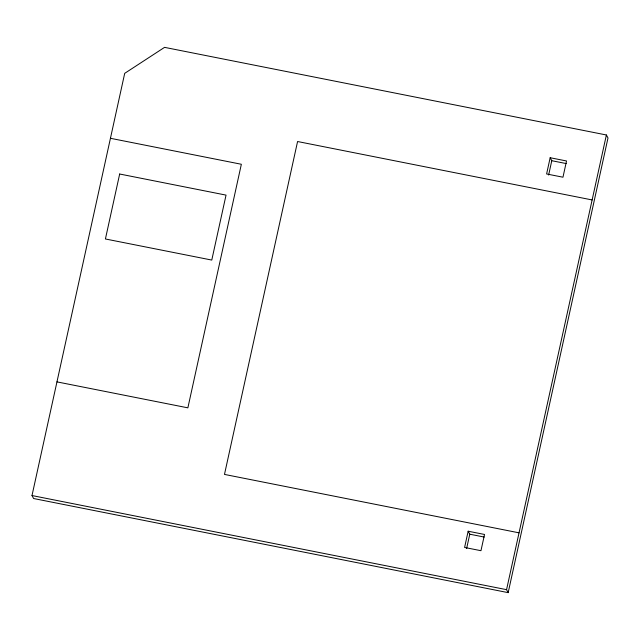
<?xml version="1.0" encoding="UTF-8"?>
<svg xmlns="http://www.w3.org/2000/svg" width="640" height="640" viewBox="0 0 640 640"><rect width="100%" height="100%" fill="white"/><g stroke="black" fill="none" stroke-linecap="round" stroke-linejoin="round"><path stroke-width="0.96" d="M32 495.544L124.704 73.344L164.56 47.36L606.392 134.984L608 137.96L508.168 592.64L33.608 498.52L32 495.544L506.56 589.664L508.168 592.64M468.16 531.216L464.592 547.456L480.96 550.696L484.528 534.464L468.16 531.216L469.768 534.192L466.624 548.52M550.168 157.728L546.6 173.968L562.968 177.208L566.528 160.976L550.168 157.728L551.776 160.704L548.632 175.032M506.56 589.664L606.392 134.984M551.776 160.704L566.216 163.568M592.128 199.944L297.576 141.52L224.48 474.416L519.04 532.832M110.44 138.296L241.352 164.264L187.872 407.84L56.96 381.88M469.768 534.192L484.208 537.056M119.672 174.016L105.416 238.976L211.776 260.072L226.04 195.112L119.672 174.016"/></g></svg>
